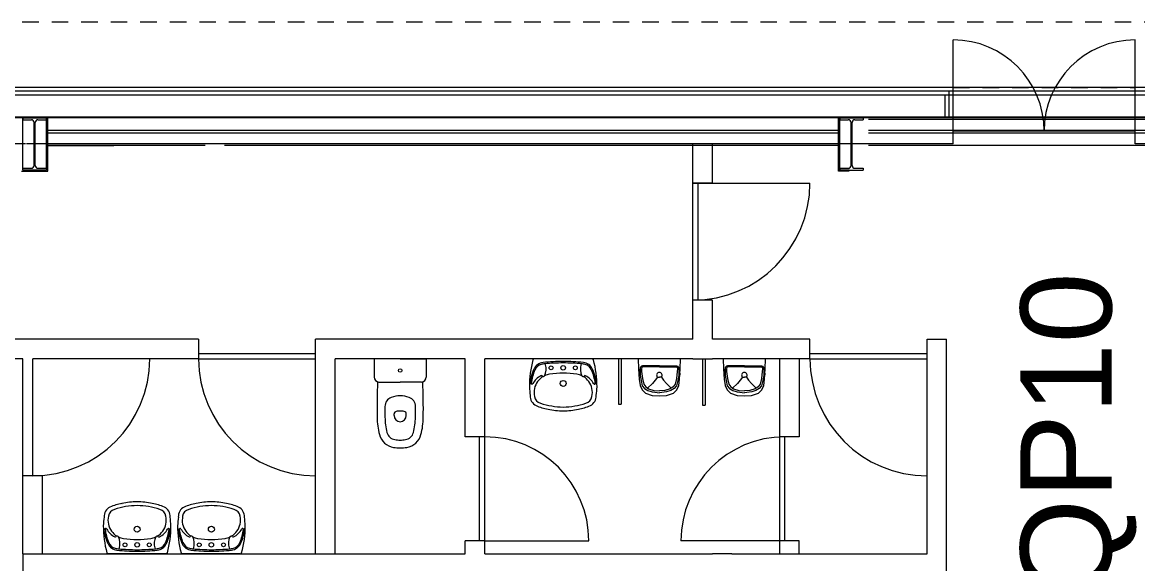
# Model space of a CAD drawing. Header units: millimetres. Extents: x -32 to 1412, y -324 to 2887.
# Drawn here: x 1030.39 to 1038.96, y 2057.98 to 2062.14 of the extents above; entities that cross this region are included whole.
import ezdxf

# ---------------------------------------------------------------- set-up
doc = ezdxf.new("R2010")
doc.units = ezdxf.units.MM
doc.header["$LTSCALE"] = 0.5
doc.linetypes.add('HIDDEN', pattern=[9.525, 6.35, -3.175])
doc.layers.add('arquitetura', color=252, linetype='CONTINUOUS', lineweight=5)
doc.layers.add('quadros eletricos', color=3, linetype='CONTINUOUS', lineweight=30)
doc.styles.add('Arial nw', font='ARIALN.TTF')

msp = doc.modelspace()

# ---------------------------------------------------------------- linework, layer by layer
at = {"layer": 'arquitetura', "color": 252, "linetype": 'HIDDEN', "ltscale": 0.04}
for p, q in [((1053.6662, 2062.1441), (987.4972, 2062.1441)), ((1053.6662, 2062.1441), (987.4972, 2062.1441)), ((1037.5412, 2061.6441), (1038.9412, 2061.6441))]:
    msp.add_line(p, q, dxfattribs=at)
at = {"layer": 'arquitetura', "color": 252}
for p, q in [((1037.5412, 2061.3091), (1037.5412, 2062.0091)), ((1038.9412, 2061.3091), (1038.9412, 2062.0091)), ((1053.6662, 2061.6441), (1017.6812, 2061.6441)), ((1037.5412, 2061.6441), (1017.6812, 2061.6441)), ((1053.6962, 2061.6141), (1017.7112, 2061.6141)), ((1037.5112, 2061.6141), (1017.7112, 2061.6141)), ((1053.7262, 2061.5841), (1017.7412, 2061.5841)), ((1037.4812, 2061.5841), (1017.7412, 2061.5841)), ((1037.4812, 2061.4141), (1037.4812, 2061.5841)), ((1037.5112, 2061.4141), (1037.5112, 2061.6141)), ((1037.5412, 2061.4141), (1037.5412, 2061.6441)), ((1053.6662, 2061.6441), (1038.9412, 2061.6441)), ((1038.9412, 2061.4141), (1038.9412, 2061.6441)), ((1053.8962, 2061.4141), (1017.6812, 2061.4141)), ((1037.5412, 2061.4141), (1017.6812, 2061.4141)), ((1037.5412, 2061.4091), (1017.6812, 2061.4091)), ((1030.3912, 2061.4091), (1030.3812, 2061.4091)), ((1030.3912, 2061.0091), (1030.3912, 2061.4091)), ((1030.5712, 2061.4091), (1030.3912, 2061.4091)), ((1030.5712, 2061.0091), (1030.5712, 2061.4091)), ((1030.5812, 2061.4091), (1030.5712, 2061.4091)), ((1040.8912, 2061.4091), (1030.5812, 2061.4091)), ((1030.5812, 2060.9991), (1030.5812, 2061.4091)), ((1036.6612, 2060.9991), (1036.6612, 2061.4091)), ((1036.6712, 2061.0091), (1036.6712, 2061.4091)), ((1040.8912, 2061.3964), (1036.8912, 2061.3964)), ((1037.5412, 2061.2091), (1037.5412, 2061.4091)), ((1038.9412, 2061.4091), (1037.5412, 2061.4091)), ((1061.9462, 2061.4141), (1038.9412, 2061.4141)), ((1061.9412, 2061.4091), (1038.9412, 2061.4091)), ((1038.9412, 2061.2091), (1038.9412, 2061.4091)), ((1036.6612, 2061.3128), (1030.5812, 2061.3128)), ((1040.8912, 2061.3128), (1036.8912, 2061.3128)), ((1037.5412, 2061.3091), (1038.9412, 2061.3091)), ((1036.6612, 2061.2928), (1030.5812, 2061.2928)), ((1040.8912, 2061.2928), (1036.8912, 2061.2928)), ((1030.4103, 2061.2091), (1017.9812, 2061.2091)), ((1035.6912, 2061.2091), (1030.4183, 2061.2091)), ((1030.5812, 2061.1964), (1031.0893, 2061.1964)), ((1031.7912, 2061.1964), (1030.5812, 2061.1964)), ((1036.6612, 2061.1964), (1031.9412, 2061.1964)), ((1035.6912, 2061.2091), (1034.6912, 2061.2091)), ((1035.5412, 2060.9091), (1035.5412, 2061.2091)), ((1035.6912, 2060.9091), (1035.6912, 2061.2091)), ((1037.5412, 2061.2091), (1035.6912, 2061.2091)), ((1040.8912, 2061.1964), (1036.8912, 2061.1964)), ((1054.0412, 2061.2091), (1038.9412, 2061.2091)), ((1030.3812, 2060.9991), (1030.5812, 2060.9991)), ((1030.3912, 2061.0091), (1030.4012, 2061.0091)), ((1030.5612, 2061.0091), (1030.4012, 2061.0091)), ((1030.5612, 2061.0091), (1030.5712, 2061.0091)), ((1036.7412, 2060.9991), (1036.6612, 2060.9991)), ((1036.7412, 2061.0091), (1036.6712, 2061.0091)), ((1035.6912, 2060.9091), (1035.5412, 2060.9091)), ((1035.5412, 2060.0091), (1035.5412, 2060.9091)), ((1035.5412, 2060.9091), (1036.4412, 2060.9091)), ((1035.5812, 2060.0091), (1035.5812, 2060.9091)), ((1035.5412, 2059.7091), (1035.5412, 2060.0091)), ((1035.6912, 2060.0091), (1035.5412, 2060.0091)), ((1035.6912, 2059.7091), (1035.6912, 2060.0091)), ((1031.7412, 2059.7091), (1018.0212, 2059.7091)), ((1031.7412, 2059.7091), (1031.7412, 2059.5591)), ((1032.6412, 2058.0591), (1032.6412, 2059.7091)), ((1035.5412, 2059.7091), (1032.6412, 2059.7091)), ((1036.4412, 2059.7091), (1035.6912, 2059.7091)), ((1036.4412, 2059.5591), (1036.4412, 2059.7091)), ((1037.3412, 2058.0591), (1037.3412, 2059.7091)), ((1037.3412, 2059.7091), (1037.4912, 2059.7091)), ((1037.4912, 2055.0591), (1037.4912, 2059.7091)), ((1031.7412, 2059.5991), (1032.6412, 2059.5991)), ((1036.4412, 2059.5991), (1037.3412, 2059.5991)), ((1030.3912, 2059.5591), (1018.0962, 2059.5591)), ((1030.3912, 2058.0591), (1030.3912, 2059.5591)), ((1030.4662, 2058.6591), (1030.4662, 2059.5591)), ((1031.7412, 2059.5591), (1030.4662, 2059.5591)), ((1031.7412, 2059.5591), (1032.6412, 2059.5591)), ((1032.7912, 2058.0591), (1032.7912, 2059.5591)), ((1033.7912, 2059.5591), (1032.7912, 2059.5591)), ((1033.0912, 2059.5591), (1033.0912, 2059.4181)), ((1033.2912, 2059.5591), (1033.0912, 2059.5591)), ((1033.2912, 2059.5591), (1033.1912, 2059.5591)), ((1033.2912, 2059.5591), (1033.4912, 2059.5591)), ((1033.4912, 2059.5591), (1033.4912, 2059.4181)), ((1033.7912, 2058.9591), (1033.7912, 2059.5591)), ((1033.9412, 2058.9591), (1033.9412, 2059.5591)), ((1035.5412, 2059.5591), (1033.9412, 2059.5591)), ((1034.9698, 2059.5591), (1034.9698, 2059.2091)), ((1034.9898, 2059.5591), (1034.9898, 2059.2091)), ((1035.4463, 2059.5591), (1035.1213, 2059.5591)), ((1035.1213, 2059.5591), (1035.1241, 2059.4816)), ((1035.1536, 2059.504), (1035.1448, 2059.5015)), ((1035.2838, 2059.504), (1035.1536, 2059.504)), ((1035.2838, 2059.504), (1035.414, 2059.504)), ((1035.414, 2059.504), (1035.4229, 2059.5015)), ((1035.4435, 2059.4816), (1035.4463, 2059.5591)), ((1035.5412, 2059.5591), (1035.6912, 2059.5591)), ((1035.6145, 2059.5531), (1035.6145, 2059.2031)), ((1035.6345, 2059.5531), (1035.6345, 2059.2031)), ((1036.4412, 2059.5591), (1035.6912, 2059.5591)), ((1036.0997, 2059.5591), (1035.7747, 2059.5591)), ((1035.7747, 2059.5591), (1035.7775, 2059.4816)), ((1035.807, 2059.504), (1035.7982, 2059.5015)), ((1035.9372, 2059.504), (1035.807, 2059.504)), ((1035.9372, 2059.504), (1036.0674, 2059.504)), ((1036.0674, 2059.504), (1036.0763, 2059.5015)), ((1036.0969, 2059.4816), (1036.0997, 2059.5591)), ((1036.2089, 2058.9591), (1036.2089, 2059.5591)), ((1036.3589, 2059.5591), (1036.3589, 2058.9591)), ((1036.4412, 2059.5591), (1037.3412, 2059.5591)), ((1035.1241, 2059.4816), (1035.1285, 2059.4028)), ((1035.13, 2059.4632), (1035.1267, 2059.4359)), ((1035.1352, 2059.4853), (1035.13, 2059.4632)), ((1035.1396, 2059.4949), (1035.1352, 2059.4853)), ((1035.1352, 2059.4853), (1035.1352, 2059.4617)), ((1035.1352, 2059.4617), (1035.1352, 2059.4308)), ((1035.1352, 2059.4308), (1035.1426, 2059.3917)), ((1035.1448, 2059.5015), (1035.1396, 2059.4949)), ((1035.1477, 2059.4912), (1035.1448, 2059.4816)), ((1035.1448, 2059.4816), (1035.147, 2059.461)), ((1035.147, 2059.461), (1035.1536, 2059.4079)), ((1035.1536, 2059.4956), (1035.1477, 2059.4912)), ((1035.2838, 2059.4956), (1035.1536, 2059.4956)), ((1035.2838, 2059.4956), (1035.414, 2059.4956)), ((1035.414, 2059.4956), (1035.4199, 2059.4912)), ((1035.4207, 2059.461), (1035.414, 2059.4079)), ((1035.4199, 2059.4912), (1035.4229, 2059.4816)), ((1035.4229, 2059.4816), (1035.4207, 2059.461)), ((1035.4229, 2059.5015), (1035.428, 2059.4949)), ((1035.4325, 2059.4308), (1035.4251, 2059.3917)), ((1035.428, 2059.4949), (1035.4325, 2059.4853)), ((1035.4325, 2059.4853), (1035.4325, 2059.4617)), ((1035.4325, 2059.4853), (1035.4376, 2059.4632)), ((1035.4325, 2059.4617), (1035.4325, 2059.4308)), ((1035.4376, 2059.4632), (1035.441, 2059.4359)), ((1035.4391, 2059.4028), (1035.4435, 2059.4816)), ((1035.7775, 2059.4816), (1035.782, 2059.4028)), ((1035.7834, 2059.4632), (1035.7801, 2059.4359)), ((1035.7886, 2059.4853), (1035.7834, 2059.4632)), ((1035.793, 2059.4949), (1035.7886, 2059.4853)), ((1035.7886, 2059.4853), (1035.7886, 2059.4617)), ((1035.7886, 2059.4617), (1035.7886, 2059.4308)), ((1035.7886, 2059.4308), (1035.796, 2059.3917)), ((1035.7982, 2059.5015), (1035.793, 2059.4949)), ((1035.8011, 2059.4912), (1035.7982, 2059.4816)), ((1035.7982, 2059.4816), (1035.8004, 2059.461)), ((1035.8004, 2059.461), (1035.807, 2059.4079)), ((1035.807, 2059.4956), (1035.8011, 2059.4912)), ((1035.9372, 2059.4956), (1035.807, 2059.4956)), ((1035.9372, 2059.4956), (1036.0674, 2059.4956)), ((1036.0674, 2059.4956), (1036.0733, 2059.4912)), ((1036.0741, 2059.461), (1036.0674, 2059.4079)), ((1036.0733, 2059.4912), (1036.0763, 2059.4816)), ((1036.0763, 2059.4816), (1036.0741, 2059.461)), ((1036.0763, 2059.5015), (1036.0815, 2059.4949)), ((1036.0859, 2059.4308), (1036.0785, 2059.3917)), ((1036.0815, 2059.4949), (1036.0859, 2059.4853)), ((1036.0859, 2059.4853), (1036.0859, 2059.4617)), ((1036.0859, 2059.4853), (1036.091, 2059.4632)), ((1036.0859, 2059.4617), (1036.0859, 2059.4308)), ((1036.091, 2059.4632), (1036.0944, 2059.4359)), ((1036.0925, 2059.4028), (1036.0969, 2059.4816)), ((1033.1272, 2059.3791), (1033.2912, 2059.3791)), ((1033.4552, 2059.3791), (1033.2912, 2059.3791)), ((1035.1285, 2059.4028), (1035.1352, 2059.3527)), ((1035.1352, 2059.3527), (1035.1499, 2059.3188)), ((1035.1426, 2059.3917), (1035.1521, 2059.3519)), ((1035.1521, 2059.3519), (1035.1698, 2059.3291)), ((1035.1536, 2059.4079), (1035.1639, 2059.363)), ((1035.1639, 2059.363), (1035.1787, 2059.3424)), ((1035.1787, 2059.3424), (1035.2008, 2059.3269)), ((1035.2294, 2059.3676), (1035.1924, 2059.3328)), ((1035.252, 2059.3939), (1035.2299, 2059.3677)), ((1035.2681, 2059.418), (1035.252, 2059.3939)), ((1035.2681, 2059.418), (1035.2838, 2059.418)), ((1035.2995, 2059.418), (1035.2838, 2059.418)), ((1035.2995, 2059.418), (1035.3157, 2059.3939)), ((1035.3157, 2059.3939), (1035.3378, 2059.3677)), ((1035.3382, 2059.3676), (1035.3753, 2059.3328)), ((1035.389, 2059.3424), (1035.3668, 2059.3269)), ((1035.4037, 2059.363), (1035.389, 2059.3424)), ((1035.4155, 2059.3519), (1035.3978, 2059.3291)), ((1035.414, 2059.4079), (1035.4037, 2059.363)), ((1035.4251, 2059.3917), (1035.4155, 2059.3519)), ((1035.4177, 2059.3188), (1035.4325, 2059.3527)), ((1035.4325, 2059.3527), (1035.4391, 2059.4028)), ((1035.782, 2059.4028), (1035.7886, 2059.3527)), ((1035.7886, 2059.3527), (1035.8034, 2059.3188)), ((1035.796, 2059.3917), (1035.8056, 2059.3519)), ((1035.8056, 2059.3519), (1035.8233, 2059.3291)), ((1035.807, 2059.4079), (1035.8174, 2059.363)), ((1035.8174, 2059.363), (1035.8321, 2059.3424)), ((1035.8321, 2059.3424), (1035.8542, 2059.3269)), ((1035.8829, 2059.3676), (1035.8458, 2059.3328)), ((1035.9054, 2059.3939), (1035.8833, 2059.3677)), ((1035.9215, 2059.418), (1035.9054, 2059.3939)), ((1035.9215, 2059.418), (1035.9372, 2059.418)), ((1035.953, 2059.418), (1035.9372, 2059.418)), ((1035.953, 2059.418), (1035.9691, 2059.3939)), ((1035.9691, 2059.3939), (1035.9912, 2059.3677)), ((1035.9916, 2059.3676), (1036.0287, 2059.3328)), ((1036.0424, 2059.3424), (1036.0203, 2059.3269)), ((1036.0571, 2059.363), (1036.0424, 2059.3424)), ((1036.0689, 2059.3519), (1036.0512, 2059.3291)), ((1036.0674, 2059.4079), (1036.0571, 2059.363)), ((1036.0785, 2059.3917), (1036.0689, 2059.3519)), ((1036.0711, 2059.3188), (1036.0859, 2059.3527)), ((1036.0859, 2059.3527), (1036.0925, 2059.4028)), ((1035.1499, 2059.3188), (1035.1757, 2059.2937)), ((1035.1698, 2059.3291), (1035.1957, 2059.3144)), ((1035.1757, 2059.2937), (1035.2288, 2059.2775)), ((1035.1957, 2059.3144), (1035.2281, 2059.304)), ((1035.2008, 2059.3269), (1035.2414, 2059.3144)), ((1035.2281, 2059.304), (1035.2657, 2059.2989)), ((1035.2288, 2059.2775), (1035.2838, 2059.2741)), ((1035.2414, 2059.3144), (1035.2838, 2059.312)), ((1035.2657, 2059.2989), (1035.2838, 2059.2979)), ((1035.3263, 2059.3144), (1035.2838, 2059.312)), ((1035.3019, 2059.2989), (1035.2838, 2059.2979)), ((1035.2838, 2059.2741), (1035.3388, 2059.2775)), ((1035.3395, 2059.304), (1035.3019, 2059.2989)), ((1035.3668, 2059.3269), (1035.3263, 2059.3144)), ((1035.3388, 2059.2775), (1035.3919, 2059.2937)), ((1035.372, 2059.3144), (1035.3395, 2059.304)), ((1035.3978, 2059.3291), (1035.372, 2059.3144)), ((1035.3919, 2059.2937), (1035.4177, 2059.3188)), ((1035.8034, 2059.3188), (1035.8292, 2059.2937)), ((1035.8233, 2059.3291), (1035.8491, 2059.3144)), ((1035.8292, 2059.2937), (1035.8823, 2059.2775)), ((1035.8491, 2059.3144), (1035.8815, 2059.304)), ((1035.8542, 2059.3269), (1035.8948, 2059.3144)), ((1035.8815, 2059.304), (1035.9191, 2059.2989)), ((1035.8823, 2059.2775), (1035.9372, 2059.2741)), ((1035.8948, 2059.3144), (1035.9372, 2059.312)), ((1035.9191, 2059.2989), (1035.9372, 2059.2979)), ((1035.9797, 2059.3144), (1035.9372, 2059.312)), ((1035.9554, 2059.2989), (1035.9372, 2059.2979)), ((1035.9372, 2059.2741), (1035.9922, 2059.2775)), ((1035.993, 2059.304), (1035.9554, 2059.2989)), ((1036.0203, 2059.3269), (1035.9797, 2059.3144)), ((1035.9922, 2059.2775), (1036.0453, 2059.2937)), ((1036.0254, 2059.3144), (1035.993, 2059.304)), ((1036.0512, 2059.3291), (1036.0254, 2059.3144)), ((1036.0453, 2059.2937), (1036.0711, 2059.3188)), ((1034.9698, 2059.2091), (1034.9898, 2059.2091)), ((1035.6145, 2059.2031), (1035.6345, 2059.2031)), ((1033.2442, 2059.1221), (1033.2442, 2059.1348)), ((1033.3382, 2059.1221), (1033.3382, 2059.1348)), ((1033.9412, 2058.9591), (1033.7912, 2058.9591)), ((1033.9012, 2058.1591), (1033.9012, 2058.9591)), ((1033.9412, 2058.1591), (1033.9412, 2058.9591)), ((1036.3589, 2058.9591), (1036.2089, 2058.9591)), ((1036.2089, 2058.1591), (1036.2089, 2058.9591)), ((1036.2489, 2058.1591), (1036.2489, 2058.9591)), ((1030.5412, 2058.6591), (1030.3912, 2058.6591)), ((1030.5412, 2058.0591), (1030.5412, 2058.6591)), ((1033.7912, 2058.0591), (1033.7912, 2058.1591)), ((1033.9412, 2058.1591), (1033.7912, 2058.1591)), ((1033.9412, 2058.0591), (1033.9412, 2058.1591)), ((1033.9412, 2058.1591), (1034.7412, 2058.1591)), ((1036.2589, 2058.1591), (1035.4489, 2058.1591)), ((1036.2089, 2058.0591), (1036.2089, 2058.1591)), ((1036.3589, 2058.1591), (1036.2089, 2058.1591)), ((1036.3589, 2058.0591), (1036.3589, 2058.1591)), ((1030.3912, 2058.0591), (1033.1912, 2058.0591)), ((1030.3912, 2058.0591), (1030.3912, 2056.0591)), ((1031.269, 2058.0591), (1031.0454, 2058.0591)), ((1031.4915, 2058.0591), (1031.269, 2058.0591)), ((1031.8396, 2058.0591), (1031.6161, 2058.0591)), ((1032.0621, 2058.0591), (1031.8396, 2058.0591)), ((1033.1912, 2058.0591), (1033.7912, 2058.0591)), ((1033.9412, 2058.0591), (1035.5412, 2058.0591)), ((1035.5412, 2058.0591), (1035.6912, 2058.0591)), ((1035.8412, 2058.0591), (1035.6912, 2058.0591)), ((1035.8412, 2058.0591), (1037.3412, 2058.0591))]:
    msp.add_line(p, q, dxfattribs=at)
at = {"layer": 'arquitetura'}
for p, q in [((1030.3912, 2061.4091), (1030.5712, 2061.4091)), ((1030.3912, 2061.4091), (1030.3912, 2061.3956)), ((1030.3912, 2061.3956), (1030.4559, 2061.3956)), ((1030.5065, 2061.3956), (1030.5712, 2061.3956)), ((1030.5712, 2061.4091), (1030.5712, 2061.3956)), ((1036.6712, 2061.4091), (1036.8512, 2061.4091)), ((1036.6712, 2061.4091), (1036.6712, 2061.3956)), ((1036.6712, 2061.3956), (1036.7359, 2061.3956)), ((1036.7865, 2061.3956), (1036.8512, 2061.3956)), ((1036.8512, 2061.4091), (1036.8512, 2061.3956)), ((1030.4769, 2061.0436), (1030.4769, 2061.3746)), ((1030.4855, 2061.0436), (1030.4855, 2061.3746)), ((1036.7569, 2061.0436), (1036.7569, 2061.3746)), ((1036.7655, 2061.0436), (1036.7655, 2061.3746)), ((1030.3912, 2061.0226), (1030.4559, 2061.0226)), ((1030.3912, 2061.0226), (1030.3912, 2061.0091)), ((1030.3912, 2061.0091), (1030.5712, 2061.0091)), ((1030.5065, 2061.0226), (1030.5712, 2061.0226)), ((1030.5712, 2061.0226), (1030.5712, 2061.0091)), ((1036.6712, 2061.0226), (1036.7359, 2061.0226)), ((1036.6712, 2061.0226), (1036.6712, 2061.0091)), ((1036.6712, 2061.0091), (1036.8512, 2061.0091)), ((1036.7865, 2061.0226), (1036.8512, 2061.0226)), ((1036.8512, 2061.0226), (1036.8512, 2061.0091))]:
    msp.add_line(p, q, dxfattribs=at)
msp.add_lwpolyline([(1034.4279, 2059.171, 0.05313), (1034.5442, 2059.1592, 0.05313), (1034.6605, 2059.171, 0.052997), (1034.7533, 2059.1988, 0.291983), (1034.7982, 2059.2768, 0.018381), (1034.8042, 2059.3427, 0.069554), (1034.7765, 2059.5517, 0.364904), (1034.7667, 2059.5591), (1034.5442, 2059.5591), (1034.3207, 2059.5591, 0.334037), (1034.3119, 2059.5517, 0.069554), (1034.2843, 2059.3427, 0.018381), (1034.2902, 2059.2768, 0.291983), (1034.3351, 2059.1988, 0.052997), (1034.4279, 2059.171, -10.738987)], format="xyb", close=True, dxfattribs=at)
for centre, radius in [((1034.4509, 2059.4891), 0.015), ((1034.5442, 2059.4891), 0.0175), ((1034.6375, 2059.4891), 0.015), ((1034.5442, 2059.3691), 0.023)]:
    msp.add_circle(centre, radius, dxfattribs=at)
at = {"layer": 'arquitetura', "color": 252}
for centre, radius in [((1033.2912, 2059.4691), 0.0135), ((1033.2912, 2059.4691), 0.0135), ((1033.2912, 2059.4691), 0.0135), ((1033.2912, 2059.4691), 0.0135), ((1031.269, 2058.2491), 0.023), ((1031.8396, 2058.2491), 0.023), ((1031.1757, 2058.1291), 0.015), ((1031.269, 2058.1291), 0.0175), ((1031.3623, 2058.1291), 0.015), ((1031.7463, 2058.1291), 0.015), ((1031.8396, 2058.1291), 0.0175), ((1031.9329, 2058.1291), 0.015)]:
    msp.add_circle(centre, radius, dxfattribs=at)
for centre, radius, start, end in [((1037.5412, 2061.3091), 0.7, 0, 90), ((1038.9412, 2061.3091), 0.7, 90, 180), ((1035.5412, 2060.9091), 0.9, 270, 0), ((1030.4662, 2059.5591), 0.9, 270, 360), ((1032.6412, 2059.5591), 0.9, 180, 270), ((1037.3412, 2059.5591), 0.9, 180, 270), ((1035.2838, 2059.4325), 0.0214, 90, 222.64103), ((1035.2838, 2059.4325), 0.0214, 90, 222.64103), ((1035.2838, 2059.4325), 0.0214, 317.35897, 90), ((1035.9372, 2059.4325), 0.0214, 90, 222.64103), ((1035.9372, 2059.4325), 0.0214, 90, 222.64103), ((1035.9372, 2059.4325), 0.0214, 317.35897, 90), ((1033.1326, 2059.4202), 0.0414, 182.85187, 262.56691), ((1038.6135, 2059.1762), 5.5, 177.85848, 180.70946), ((1033.4499, 2059.4202), 0.0414, 277.43309, 357.14813), ((1027.969, 2059.1762), 5.5, 359.29054, 2.14152), ((1033.2485, 2059.1916), 0.075, 109.98399, 179.8352), ((1033.2912, 2059.0741), 0.2, 90, 109.98399), ((1033.2912, 2059.0741), 0.2, 70.01601, 90), ((1033.334, 2059.1916), 0.075, 0.1648, 70.01601), ((1038.6135, 2059.1762), 5.44, 179.8352, 180.70946), ((1027.969, 2059.1762), 5.44, 359.29054, 0.1648), ((1033.6639, 2059.1149), 0.55, 180.70946, 194.53949), ((1033.6639, 2059.1149), 0.49, 180.70946, 194.53949), ((1033.2642, 2059.1348), 0.02, 99.71515, 180), ((1033.2912, 2059.1221), 0.047, 180, 270), ((1033.2912, 2058.9771), 0.18, 90, 99.71515), ((1033.2912, 2058.9771), 0.18, 80.28485, 90), ((1033.2912, 2059.1221), 0.047, 270, 0), ((1033.3182, 2059.1348), 0.02, 0, 80.28485), ((1032.9186, 2059.1149), 0.49, 345.46051, 359.29054), ((1032.9186, 2059.1149), 0.55, 345.46051, 359.29054), ((1033.2612, 2059.0104), 0.074, 194.53948, 261.18382), ((1033.3213, 2059.0104), 0.074, 278.81618, 345.46052), ((1033.2612, 2059.0104), 0.134, 194.53948, 261.18382), ((1033.2912, 2059.2041), 0.27, 261.18382, 270), ((1033.2912, 2059.2041), 0.27, 270, 278.81618), ((1033.3213, 2059.0104), 0.134, 278.81618, 345.46052), ((1033.9412, 2058.1591), 0.8, 0, 90), ((1036.2489, 2058.1591), 0.8, 90, 180), ((1033.2912, 2059.2041), 0.33, 261.18382, 270), ((1033.2912, 2059.2041), 0.33, 270, 278.81618), ((1031.0985, 2058.3453), 0.0836, 117.52266, 182.63026), ((1031.1091, 2058.3406), 0.0615, 103.30279, 172.77665), ((1031.2374, 2057.9966), 0.4586, 100.63993, 112.77457), ((1031.2723, 2057.8866), 0.5435, 90.3517, 109.04249), ((1031.1527, 2058.4475), 0.000144, 280.63993, 259.36007), ((1031.2661, 2057.9075), 0.5517, 89.70759, 101.87264), ((1031.2718, 2057.9075), 0.5517, 78.12736, 90.29241), ((1031.2656, 2057.8866), 0.5435, 70.95751, 89.6483), ((1031.3006, 2057.9966), 0.4586, 67.22543, 79.36007), ((1031.4288, 2058.3406), 0.0615, 7.22335, 76.69721), ((1031.4395, 2058.3453), 0.0836, 357.36974, 62.47734), ((1031.6691, 2058.3453), 0.0836, 117.52266, 182.63026), ((1031.6798, 2058.3406), 0.0615, 103.30279, 172.77665), ((1031.808, 2057.9966), 0.4586, 100.63993, 112.77457), ((1031.8429, 2057.8866), 0.5435, 90.3517, 109.04249), ((1031.7233, 2058.4475), 0.000144, 280.63993, 259.36007), ((1031.8368, 2057.9075), 0.5517, 89.70759, 101.87264), ((1031.8424, 2057.9075), 0.5517, 78.12736, 90.29241), ((1031.8363, 2057.8866), 0.5435, 70.95751, 89.6483), ((1031.8713, 2057.9966), 0.4586, 67.22543, 79.36007), ((1031.9995, 2058.3406), 0.0615, 7.22335, 76.69721), ((1032.0102, 2058.3453), 0.0836, 357.36974, 62.47734), ((1031.9085, 2058.2274), 0.9007, 172.72211, 176.93417), ((1031.1875, 2058.3179), 0.1426, 167.67178, 216.33943), ((1031.3505, 2058.3179), 0.1426, 323.66057, 12.32822), ((1030.6295, 2058.2274), 0.9007, 3.06583, 7.27789), ((1032.4791, 2058.2274), 0.9007, 172.72211, 176.93417), ((1031.7582, 2058.3179), 0.1426, 167.67178, 216.33943), ((1031.9211, 2058.3179), 0.1426, 323.66057, 12.32822), ((1031.2002, 2058.2274), 0.9007, 3.06583, 7.27789), ((1031.7706, 2058.2699), 0.7616, 179.57484, 195.48974), ((1031.3582, 2058.2867), 0.3471, 185.04815, 205.64744), ((1031.029, 2058.2472), 0.00673, 27.23859, 188.54388), ((1031.4257, 2058.3052), 0.4076, 188.31797, 203.0209), ((1031.1612, 2058.3186), 0.1435, 208.41367, 243.90921), ((1031.1848, 2058.3155), 0.1391, 216.19807, 238.53348), ((1031.3531, 2058.3155), 0.1391, 301.46652, 323.80193), ((1031.3768, 2058.3186), 0.1435, 296.09079, 331.58633), ((1031.1123, 2058.3052), 0.4076, 336.9791, 351.68203), ((1031.1798, 2058.2867), 0.3471, 334.35256, 354.95185), ((1030.7673, 2058.2699), 0.7616, 344.51026, 0.42516), ((1031.5089, 2058.2472), 0.00673, 351.45612, 152.76141), ((1032.3413, 2058.2699), 0.7616, 179.57484, 195.48974), ((1031.9288, 2058.2867), 0.3471, 185.04815, 205.64744), ((1031.5997, 2058.2472), 0.00673, 27.23859, 188.54388), ((1031.9964, 2058.3052), 0.4076, 188.31797, 203.0209), ((1031.7318, 2058.3186), 0.1435, 208.41367, 243.90921), ((1031.7555, 2058.3155), 0.1391, 216.19807, 238.53348), ((1031.9238, 2058.3155), 0.1391, 301.46652, 323.80193), ((1031.9474, 2058.3186), 0.1435, 296.09079, 331.58633), ((1031.6829, 2058.3052), 0.4076, 336.9791, 351.68203), ((1031.7504, 2058.2867), 0.3471, 334.35256, 354.95185), ((1031.338, 2058.2699), 0.7616, 344.51026, 0.42516), ((1032.0796, 2058.2472), 0.00673, 351.45612, 152.76141), ((1031.1224, 2058.1723), 0.085, 204.91734, 264.33333), ((1031.1173, 2058.173), 0.0721, 202.18072, 256.0697), ((1031.1016, 2058.1995), 0.0104, 250.2151, 313.66196), ((1031.1168, 2058.1856), 0.0103, 22.13041, 141.38874), ((1031.1988, 2058.3679), 0.1926, 247.89767, 259.46835), ((1031.016, 2058.1382), 0.1216, 344.54907, 24.92139), ((1031.2798, 2059.0105), 0.8401, 262.04236, 269.2572), ((1031.2581, 2059.0105), 0.8401, 270.7428, 277.95764), ((1031.3392, 2058.3679), 0.1926, 280.53165, 292.10233), ((1031.5219, 2058.1382), 0.1216, 155.07861, 195.45093), ((1031.4212, 2058.1856), 0.0103, 38.61126, 157.86959), ((1031.4155, 2058.1723), 0.085, 275.66667, 335.08266), ((1031.4364, 2058.1995), 0.0104, 226.33804, 289.7849), ((1031.4207, 2058.173), 0.0721, 283.9303, 337.81928), ((1031.6931, 2058.1723), 0.085, 204.91734, 264.33333), ((1031.6879, 2058.173), 0.0721, 202.18072, 256.0697), ((1031.6723, 2058.1995), 0.0104, 250.2151, 313.66196), ((1031.6875, 2058.1856), 0.0103, 22.13041, 141.38874), ((1031.7695, 2058.3679), 0.1926, 247.89767, 259.46835), ((1031.5867, 2058.1382), 0.1216, 344.54907, 24.92139), ((1031.8505, 2059.0105), 0.8401, 262.04236, 269.2572), ((1031.8287, 2059.0105), 0.8401, 270.7428, 277.95764), ((1031.9098, 2058.3679), 0.1926, 280.53165, 292.10233), ((1032.0926, 2058.1382), 0.1216, 155.07861, 195.45093), ((1031.9918, 2058.1856), 0.0103, 38.61126, 157.86959), ((1031.9862, 2058.1723), 0.085, 275.66667, 335.08266), ((1032.007, 2058.1995), 0.0104, 226.33804, 289.7849), ((1031.9913, 2058.173), 0.0721, 283.9303, 337.81928), ((1031.046, 2058.0687), 0.00954, 192.96306, 266.84803), ((1031.1466, 2058.2803), 0.1833, 255.23689, 263.87583), ((1031.293, 2060.084), 2.0043, 264.87476, 269.31222), ((1031.2926, 2060.1027), 2.0114, 265.27836, 269.32652), ((1031.0217, 2058.1884), 0.1388, 319.40388, 323.49773), ((1031.2453, 2060.1027), 2.0114, 270.67348, 274.72164), ((1031.2449, 2060.084), 2.0043, 270.68778, 275.12524), ((1031.5163, 2058.1884), 0.1388, 216.50227, 220.59612), ((1031.3913, 2058.2803), 0.1833, 276.12417, 284.76311), ((1031.492, 2058.0687), 0.00954, 266.84803, 347.03694), ((1031.6166, 2058.0687), 0.00954, 192.96306, 266.84803), ((1031.7173, 2058.2803), 0.1833, 255.23689, 263.87583), ((1031.8637, 2060.084), 2.0043, 264.87476, 269.31222), ((1031.5923, 2058.1884), 0.1388, 319.40388, 323.49773), ((1031.8633, 2060.1027), 2.0114, 265.27836, 269.32652), ((1031.816, 2060.1027), 2.0114, 270.67348, 274.72164), ((1031.8155, 2060.084), 2.0043, 270.68778, 275.12524), ((1032.087, 2058.1884), 0.1388, 216.50227, 220.59612), ((1031.962, 2058.2803), 0.1833, 276.12417, 284.76311), ((1032.0626, 2058.0687), 0.00954, 266.84803, 347.03694)]:
    msp.add_arc(centre, radius, start, end, dxfattribs=at)
at = {"layer": 'arquitetura'}
for centre, radius, start, end in [((1030.4559, 2061.3746), 0.021, 0, 90), ((1030.5065, 2061.3746), 0.021, 90, 180), ((1036.7359, 2061.3746), 0.021, 0, 90), ((1036.7865, 2061.3746), 0.021, 90, 180), ((1030.4559, 2061.0436), 0.021, 270, 0), ((1030.5065, 2061.0436), 0.021, 180, 270), ((1036.7359, 2061.0436), 0.021, 270, 0), ((1036.7865, 2061.0436), 0.021, 180, 270), ((1034.3976, 2059.446), 0.085, 95.66667, 155.08266), ((1034.3925, 2059.4453), 0.0721, 103.9303, 157.81928), ((1034.4219, 2059.338), 0.1833, 96.12417, 104.76311), ((1034.5682, 2057.5343), 2.0043, 90.68778, 95.12524), ((1034.2913, 2059.4801), 0.1216, 335.07861, 15.45093), ((1034.5678, 2057.5156), 2.0114, 90.67348, 94.72164), ((1034.2969, 2059.4299), 0.1388, 36.50227, 40.59612), ((1034.5201, 2057.5343), 2.0043, 84.87476, 89.31222), ((1034.5205, 2057.5156), 2.0114, 85.27836, 89.32652), ((1034.7972, 2059.4801), 0.1216, 164.54907, 204.92139), ((1034.7915, 2059.4299), 0.1388, 139.40388, 143.49773), ((1034.6666, 2059.338), 0.1833, 75.23689, 83.87583), ((1034.6908, 2059.446), 0.085, 24.91734, 84.33333), ((1034.6959, 2059.4453), 0.0721, 22.18072, 76.0697), ((1034.6334, 2059.3316), 0.3471, 154.35256, 174.95185), ((1034.7009, 2059.313), 0.4076, 156.9791, 171.68203), ((1034.4364, 2059.2997), 0.1435, 116.09079, 151.58633), ((1034.4601, 2059.3028), 0.1391, 121.46652, 143.80193), ((1034.3768, 2059.4188), 0.0104, 46.33804, 109.7849), ((1034.392, 2059.4327), 0.0103, 218.61126, 337.86959), ((1034.474, 2059.2503), 0.1926, 100.53165, 112.10233), ((1034.5551, 2058.6077), 0.8401, 90.7428, 97.95764), ((1034.5333, 2058.6077), 0.8401, 82.04236, 89.2572), ((1034.6144, 2059.2503), 0.1926, 67.89767, 79.46835), ((1034.6964, 2059.4327), 0.0103, 202.13041, 321.38874), ((1034.6284, 2059.3028), 0.1391, 36.19807, 58.53348), ((1034.7116, 2059.4188), 0.0104, 70.2151, 133.66196), ((1034.652, 2059.2997), 0.1435, 28.41367, 63.90921), ((1034.3875, 2059.313), 0.4076, 8.31797, 23.0209), ((1034.455, 2059.3316), 0.3471, 5.04815, 25.64744), ((1034.3043, 2059.371), 0.00673, 171.45612, 332.76141), ((1034.4627, 2059.3004), 0.1426, 143.66057, 192.32822), ((1034.6257, 2059.3004), 0.1426, 347.67178, 36.33943), ((1034.7842, 2059.371), 0.00673, 207.23859, 8.54388), ((1034.3844, 2059.2777), 0.0615, 187.22335, 256.69721), ((1034.704, 2059.2777), 0.0615, 283.30279, 352.77665), ((1034.5475, 2059.7316), 0.5435, 250.95751, 269.6483), ((1034.5409, 2059.7316), 0.5435, 270.3517, 289.04249)]:
    msp.add_arc(centre, radius, start, end, dxfattribs=at)

# ---------------------------------------------------------------- texts
at = {"layer": 'quadros eletricos', "insert": (1038.0592, 2057.7216), "char_height": 0.7, "attachment_point": 1, "rotation": 90, "style": 'Arial nw'}
msp.add_mtext_dynamic_manual_height_columns('{\\fArial|b0|i0|c0|p34;QP10}', width=4.887643, gutter_width=2, heights=[0], dxfattribs=at)

doc.saveas('drawing.dxf')
